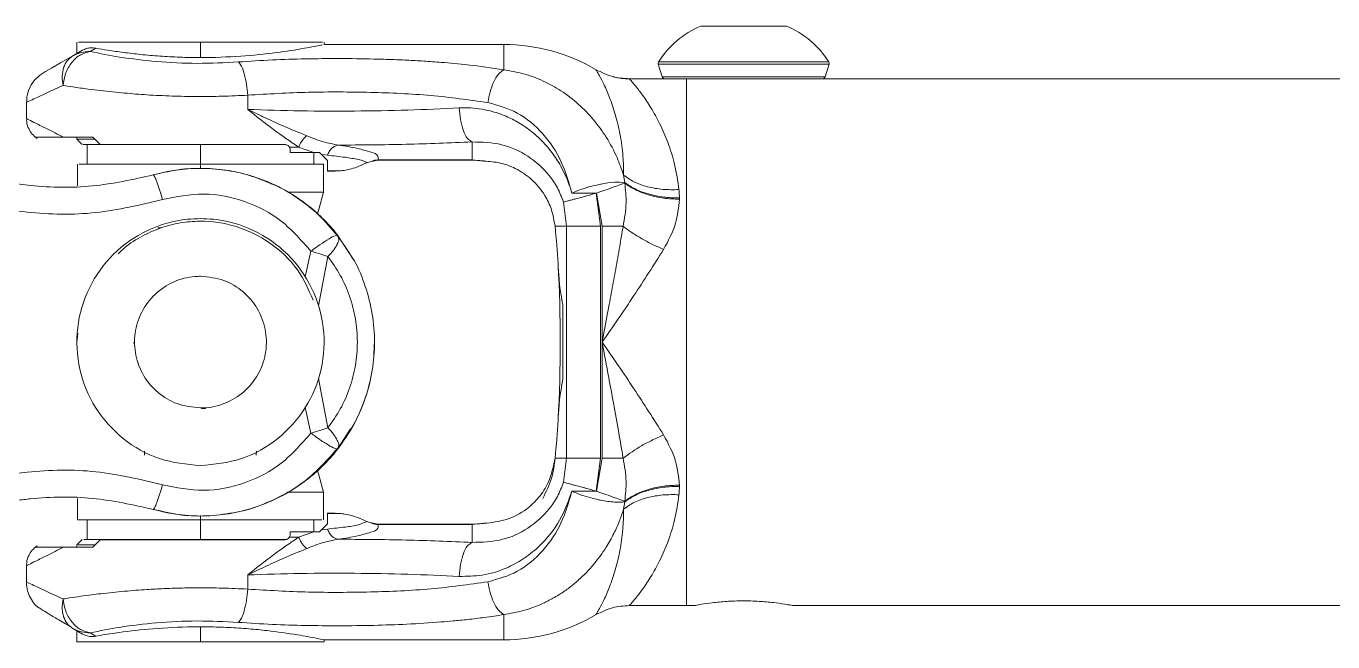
# Model space of a CAD drawing. Header units: feet. Extents: x -21 to 5170, y -254 to 1413.
# Drawn here: x 2094.318 to 2099.1, y 48.841 to 51.097 of the extents above; entities that cross this region are included whole.
import ezdxf

# ---------------------------------------------------------------- set-up
doc = ezdxf.new("R2010")
doc.units = ezdxf.units.FT
doc.header["$MEASUREMENT"] = 0
doc.layers.add('ATI CENTER SUPPORT', color=7, linetype='Continuous')

msp = doc.modelspace()

# ---------------------------------------------------------------- linework, layer by layer
at = {"layer": 'ATI CENTER SUPPORT', "color": 8, "linetype": 'Continuous', "lineweight": 15}
for p, q in [((2096.7862, 51.09696), (2097.10074, 51.09696)), ((2094.50315, 51.0376), (2094.50315, 50.99729)), ((2094.9556, 50.98175), (2094.9556, 51.0376)), ((2095.40804, 51.02925), (2095.40804, 51.0376)), ((2096.06518, 51.02942), (2095.40804, 51.02942)), ((2096.06518, 50.93717), (2096.06518, 51.02942)), ((2094.489, 50.98842), (2094.52342, 51.0083)), ((2094.55172, 51.00374), (2094.57202, 51.01618)), ((2096.63111, 50.95777), (2096.64496, 50.9109)), ((2097.25583, 50.95777), (2096.63111, 50.95777)), ((2096.63215, 50.96559), (2097.25478, 50.96559)), ((2097.24198, 50.9109), (2097.25583, 50.95777)), ((2096.52538, 50.90399), (2096.65421, 50.90399)), ((2096.64496, 50.9109), (2097.24198, 50.9109)), ((2099.29771, 50.90399), (2096.65421, 50.90399)), ((2096.73455, 48.97429), (2096.73455, 50.90399)), ((2095.1284, 50.79169), (2095.1284, 50.84389)), ((2094.3188, 50.81774), (2094.3188, 50.758)), ((2094.56136, 50.69051), (2094.45414, 50.69051)), ((2094.50315, 50.69051), (2094.50315, 50.68234)), ((2094.54071, 50.66304), (2094.54071, 50.59087)), ((2094.56136, 50.69051), (2094.58886, 50.66302)), ((2095.26435, 50.66302), (2094.58886, 50.66302)), ((2094.9556, 50.5755), (2094.9556, 50.66305)), ((2095.31485, 50.65352), (2095.28097, 50.65352)), ((2095.28365, 50.64372), (2095.28365, 50.63383)), ((2095.37016, 50.63383), (2095.31485, 50.65352)), ((2095.94939, 50.60676), (2095.94939, 50.67271)), ((2095.28365, 50.63383), (2095.39113, 50.63383)), ((2095.37049, 50.59087), (2095.37049, 50.63383)), ((2095.39822, 50.62674), (2095.39113, 50.63383)), ((2095.42012, 50.62357), (2095.39821, 50.62675)), ((2095.39821, 50.62675), (2095.42008, 50.60488)), ((2095.42008, 50.60488), (2095.42008, 50.5668)), ((2095.56425, 50.59658), (2095.58376, 50.60272)), ((2095.58249, 50.60146), (2095.60468, 50.60583)), ((2095.6025, 50.60583), (2095.94939, 50.60583)), ((2095.94939, 50.60676), (2095.6056, 50.60676)), ((2095.99317, 50.60279), (2095.94939, 50.60676)), ((2094.50549, 50.59087), (2094.50549, 50.51174)), ((2095.4057, 50.4892), (2095.4057, 50.59087)), ((2095.42008, 50.5668), (2095.46627, 50.5668)), ((2096.50404, 50.55113), (2096.50835, 50.52402)), ((2096.50835, 50.52197), (2096.50835, 50.52402)), ((2096.284, 50.45237), (2096.29555, 50.36367)), ((2096.42005, 50.36367), (2096.40411, 50.48509)), ((2096.40433, 50.48482), (2096.42532, 50.36367)), ((2096.70838, 50.46736), (2096.70838, 50.46257)), ((2094.81161, 50.35776), (2094.79929, 50.35776)), ((2096.25327, 50.36367), (2096.42005, 50.36367)), ((2096.29555, 50.36367), (2096.29555, 49.5146)), ((2096.42005, 49.5146), (2096.42005, 50.36367)), ((2096.42532, 49.5146), (2096.42532, 50.36367)), ((2096.42532, 50.36367), (2096.50231, 50.36367)), ((2095.51686, 50.23996), (2095.45705, 50.33164)), ((2095.45705, 50.33164), (2095.46166, 50.32313)), ((2095.50069, 50.26527), (2095.4582, 50.32826)), ((2095.46006, 50.3237), (2095.45854, 50.32973)), ((2095.35948, 50.27203), (2095.33918, 50.17848)), ((2095.42219, 50.25279), (2095.38777, 50.07198)), ((2096.28135, 49.80313), (2096.28135, 50.07515)), ((2094.50725, 49.97174), (2094.50347, 49.93914)), ((2094.71324, 49.93267), (2094.7119, 49.93938)), ((2094.7119, 49.93938), (2094.71324, 49.93267)), ((2094.72796, 49.85866), (2094.72626, 49.8672)), ((2095.38777, 49.8063), (2095.42219, 49.62548)), ((2094.975, 49.696), (2094.95923, 49.6964)), ((2095.33918, 49.69979), (2095.35948, 49.60625)), ((2095.4582, 49.55001), (2095.50457, 49.62145)), ((2095.46344, 49.55809), (2095.45705, 49.54663)), ((2095.45854, 49.54855), (2095.46011, 49.55456)), ((2094.7513, 49.52483), (2094.75047, 49.53947)), ((2095.16073, 49.53953), (2095.1599, 49.52483)), ((2096.42005, 49.5146), (2096.25327, 49.5146)), ((2096.29555, 49.5146), (2096.284, 49.4259)), ((2096.40411, 49.39318), (2096.42005, 49.5146)), ((2096.42532, 49.5146), (2096.40433, 49.39345)), ((2096.50231, 49.5146), (2096.42532, 49.5146)), ((2095.35167, 49.4405), (2095.37917, 49.46363)), ((2096.70838, 49.4157), (2096.70838, 49.41091)), ((2094.50549, 49.3665), (2094.50549, 49.28789)), ((2095.4057, 49.28789), (2095.4057, 49.38957)), ((2096.50835, 49.35425), (2096.50404, 49.32714)), ((2096.50835, 49.35425), (2096.50835, 49.3563)), ((2094.7828, 49.32623), (2094.7828, 49.32623)), ((2095.42008, 49.31147), (2095.42008, 49.27339)), ((2095.46627, 49.31147), (2095.42008, 49.31147)), ((2094.54071, 49.28789), (2094.54071, 49.21572)), ((2094.9556, 49.30311), (2094.9556, 49.30445)), ((2094.9556, 49.21572), (2094.9556, 49.30252)), ((2095.37049, 49.24444), (2095.37049, 49.28789)), ((2095.42008, 49.27339), (2095.39821, 49.25152)), ((2095.58376, 49.27555), (2095.56425, 49.28169)), ((2095.60455, 49.27245), (2095.58249, 49.27682)), ((2095.94939, 49.27244), (2095.6025, 49.27244)), ((2095.6056, 49.27151), (2095.94939, 49.27151)), ((2095.94939, 49.27151), (2095.99318, 49.27549)), ((2095.94939, 49.20556), (2095.94939, 49.27151)), ((2095.99173, 49.27545), (2095.9895, 49.27539)), ((2094.56136, 49.18776), (2094.58886, 49.21526)), ((2094.58886, 49.21526), (2095.26435, 49.21526)), ((2095.28097, 49.22475), (2095.31485, 49.22475)), ((2095.39113, 49.24444), (2095.28365, 49.24444)), ((2095.28365, 49.24444), (2095.28365, 49.23455)), ((2095.31485, 49.22475), (2095.37016, 49.24444)), ((2095.39822, 49.25153), (2095.39113, 49.24444)), ((2095.39821, 49.25152), (2095.42012, 49.2547)), ((2094.56136, 49.18776), (2094.35151, 49.18776)), ((2094.50315, 49.19642), (2094.50315, 49.18776)), ((2094.3188, 49.12027), (2094.3188, 49.06053)), ((2095.1284, 49.08658), (2095.1284, 49.03438)), ((2096.7649, 48.97429), (2096.52538, 48.97429)), ((2097.12438, 48.97429), (2099.29771, 48.97429)), ((2096.06518, 48.84885), (2096.06518, 48.9411)), ((2094.52342, 48.86998), (2094.489, 48.88985)), ((2094.50315, 48.88098), (2094.50315, 48.84116)), ((2094.57202, 48.86209), (2094.55172, 48.87453)), ((2094.9556, 48.84116), (2094.9556, 48.89653)), ((2095.40804, 48.84885), (2096.06518, 48.84885)), ((2095.40804, 48.84116), (2095.40804, 48.84885))]:
    msp.add_line(p, q, dxfattribs=at)
at = {"layer": 'ATI CENTER SUPPORT', "color": 8, "linetype": 'Continuous', "lineweight": 15, "flags": 128}
for points in [[(2094.9556, 51.0376), (2094.80584, 51.0376), (2094.67297, 51.0376), (2094.57196, 51.0376), (2094.5142, 51.0376), (2094.50894, 51.0376)], [(2094.9556, 51.0376), (2095.10535, 51.0376), (2095.23823, 51.0376), (2095.33924, 51.0376), (2095.397, 51.0376), (2095.40226, 51.0376)], [(2094.489, 50.98842), (2094.44384, 50.96235), (2094.40986, 50.94273), (2094.38871, 50.93051), (2094.38151, 50.92636)], [(2094.50315, 50.68234), (2094.5128, 50.67269), (2094.52245, 50.66304)], [(2094.56953, 50.68234), (2094.54284, 50.68234), (2094.50477, 50.68234), (2094.50798, 50.68234)], [(2094.58883, 50.66304), (2094.56836, 50.66304), (2094.52595, 50.66304), (2094.53198, 50.66304), (2094.54071, 50.66304)], [(2094.58883, 50.66304), (2094.55083, 50.66304), (2094.54602, 50.66304)], [(2095.26858, 50.66305), (2095.22993, 50.66305), (2095.10352, 50.66305), (2095.03183, 50.66305), (2094.9556, 50.66305)], [(2095.26858, 50.66304), (2095.24736, 50.66305), (2095.13328, 50.66305), (2094.99915, 50.66305), (2094.9556, 50.66305)], [(2094.9556, 50.59087), (2094.80661, 50.59087), (2094.67441, 50.59087), (2094.57393, 50.59087), (2094.51648, 50.59087), (2094.51125, 50.59087)], [(2096.50835, 50.52197), (2096.49989, 50.51895), (2096.48971, 50.51532), (2096.47798, 50.51113), (2096.46492, 50.50646), (2096.45076, 50.5014), (2096.43575, 50.49604), (2096.42019, 50.49048), (2096.40433, 50.48482)], [(2096.50835, 50.52402), (2096.48851, 50.52548), (2096.47076, 50.52486), (2096.44616, 50.52227), (2096.43319, 50.52028), (2096.42664, 50.51913), (2096.42336, 50.51853), (2096.42173, 50.51822), (2096.42091, 50.51806), (2096.42032, 50.51792), (2096.42016, 50.5179), (2096.42013, 50.5179), (2096.42011, 50.51791)], [(2095.4057, 50.4892), (2095.38912, 50.4892), (2095.3406, 50.4892), (2095.27522, 50.4892)], [(2095.38438, 50.40962), (2095.39001, 50.43063), (2095.4057, 50.4892)], [(2095.4057, 49.38957), (2095.39001, 49.44813), (2095.38443, 49.46894)], [(2095.27337, 49.38957), (2095.3406, 49.38957), (2095.38912, 49.38957), (2095.4057, 49.38957)], [(2096.40433, 49.39345), (2096.42019, 49.38779), (2096.43575, 49.38223), (2096.45076, 49.37687), (2096.46492, 49.37181), (2096.47798, 49.36715), (2096.48971, 49.36296), (2096.49989, 49.35932), (2096.50835, 49.3563)], [(2094.9556, 49.28789), (2095.10459, 49.28789), (2095.23679, 49.28789), (2095.33727, 49.28789), (2095.39472, 49.28789), (2095.39994, 49.28789)], [(2094.9556, 49.28789), (2095.09295, 49.28789), (2095.21481, 49.28789), (2095.30742, 49.28789), (2095.36037, 49.28789), (2095.36517, 49.28789)], [(2094.52245, 49.21572), (2094.5128, 49.20607), (2094.50315, 49.19642)], [(2094.52822, 49.21572), (2094.53198, 49.21572), (2094.58577, 49.21572), (2094.68126, 49.21572), (2094.80767, 49.21572), (2094.87936, 49.21572), (2095.01724, 49.21572)], [(2095.01724, 49.21572), (2095.13674, 49.21572), (2095.25676, 49.21572), (2095.26685, 49.21572)], [(2094.50798, 49.19642), (2094.51753, 49.19642), (2094.57002, 49.19642)], [(2094.9556, 48.84116), (2094.97606, 48.84116), (2095.05446, 48.84116), (2095.12172, 48.84116), (2095.17024, 48.84116), (2095.1855, 48.84116)]]:
    msp.add_lwpolyline(points, dxfattribs=at)
at = {"layer": 'ATI CENTER SUPPORT', "color": 8, "linetype": 'Continuous', "lineweight": 15}
for centre, radius, start, end in [((2096.91396, 50.79114), 0.33143, 112.67391, 148.2419), ((2096.97302, 50.79119), 0.33137, 31.75485, 67.32933), ((2096.06517, 50.36366), 0.66575, 59.49746, 89.99959), ((2096.64034, 50.96051), 0.00964, 148.23064, 196.51823), ((2097.24657, 50.9605), 0.00966, 343.57857, 31.7378), ((2096.65422, 50.91363), 0.00965, 196.46921, 269.99037), ((2097.23272, 50.91363), 0.00965, 270.00963, 343.53079), ((2095.94939, 50.3636), 0.24223, 81.1378, 89.99915), ((2093.02986, 50.04045), 3.23957, 3.28252, 5.72613), ((2097.34271, 50.27283), 1.07961, 182.48922, 190.55094), ((2091.20107, 49.93914), 5.07117, 356.78493, 3.21507), ((2097.3427, 49.60544), 1.0796, 169.44903, 177.51078), ((2093.02984, 49.83783), 3.23959, 354.27389, 356.7175), ((2095.9494, 49.5146), 0.24216, 269.94174, 278.89053), ((2096.06518, 49.51461), 0.66575, 270.00021, 300.50065)]:
    msp.add_arc(centre, radius, start, end, dxfattribs=at)
for points, knots in [([(2094.57202, 51.01618), (2094.58704, 51.0136), (2094.62072, 51.00781), (2094.67536, 50.99997), (2094.73861, 50.99252), (2094.80741, 50.98658), (2094.88107, 50.98268), (2094.98011, 50.98093), (2095.0986, 50.98512), (2095.22508, 50.99782), (2095.31408, 51.01148), (2095.36774, 51.02139), (2095.38925, 51.02562), (2095.39898, 51.02762), (2095.40061, 51.02795)], [0, 0, 0, 0, 0.0548526, 0.1229589, 0.1985978, 0.2840214, 0.3713732, 0.4639678, 0.640411, 0.7976458, 0.9211179, 0.9642748, 0.994017, 1, 1, 1, 1]), ([(2094.45265, 50.8798), (2094.45497, 50.89454), (2094.45969, 50.92464), (2094.48223, 50.96393), (2094.51366, 50.99397), (2094.53971, 51.00066), (2094.55172, 51.00374)], [0, 0, 0, 0, 0.2608888, 0.5326728, 0.7847192, 1, 1, 1, 1]), ([(2094.489, 50.98842), (2094.48173, 50.98309), (2094.47053, 50.97486), (2094.46178, 50.96094), (2094.45804, 50.95319), (2094.45638, 50.94908), (2094.4556, 50.94697), (2094.45522, 50.94591), (2094.45504, 50.94537), (2094.45495, 50.9451), (2094.4549, 50.94496), (2094.45487, 50.94489), (2094.45487, 50.94485), (2094.45486, 50.94484), (2094.45486, 50.94483)], [0, 0, 0, 0, 0.473633, 0.7299921, 0.8633344, 0.9312727, 0.965544, 0.9827479, 0.9913728, 0.9956813, 0.9978509, 0.9993163, 0.9997451, 1, 1, 1, 1]), ([(2094.55172, 51.00374), (2094.54069, 51.00342), (2094.51869, 51.00276), (2094.49888, 50.99319), (2094.489, 50.98842)], [0, 0, 0, 0, 0.5016564, 1, 1, 1, 1]), ([(2094.52342, 51.0083), (2094.52817, 51.01061), (2094.53765, 51.01524), (2094.55441, 51.01813), (2094.56583, 51.01687), (2094.57202, 51.01618)], [0, 0, 0, 0, 0.3148621, 0.6291657, 1, 1, 1, 1]), ([(2095.09436, 50.96564), (2095.04417, 50.96306), (2094.94413, 50.95794), (2094.79886, 50.96549), (2094.66797, 50.98091), (2094.58769, 50.99668), (2094.55172, 51.00374)], [0, 0, 0, 0, 0.2761354, 0.550339, 0.7985225, 1, 1, 1, 1]), ([(2094.45486, 50.94483), (2094.45238, 50.93449), (2094.44724, 50.91299), (2094.4508, 50.89114), (2094.45265, 50.8798)], [0, 0, 0, 0, 0.4806405, 1, 1, 1, 1]), ([(2096.06518, 50.93717), (2096.02131, 50.9436), (2095.94518, 50.95474), (2095.84749, 50.96351), (2095.77318, 50.9688), (2095.71103, 50.97223), (2095.65015, 50.97478), (2095.56787, 50.97724), (2095.46432, 50.97854), (2095.34044, 50.97731), (2095.21726, 50.97359), (2095.13577, 50.96831), (2095.09436, 50.96564)], [0, 0, 0, 0, 0.1366654, 0.2371398, 0.3023047, 0.3663392, 0.4290226, 0.4901704, 0.6201185, 0.7482612, 0.8720844, 1, 1, 1, 1]), ([(2095.09436, 50.96564), (2095.09837, 50.96057), (2095.10872, 50.94749), (2095.11717, 50.91875), (2095.12496, 50.88336), (2095.12724, 50.85723), (2095.1284, 50.84389)], [0, 0, 0, 0, 0.14995061, 0.38765995, 0.68758676, 1, 1, 1, 1]), ([(2096.00776, 50.81707), (2096.00988, 50.8301), (2096.0141, 50.85606), (2096.02721, 50.89108), (2096.04303, 50.92024), (2096.05857, 50.93212), (2096.06518, 50.93717)], [0, 0, 0, 0, 0.288569, 0.5749032, 0.8192573, 1, 1, 1, 1]), ([(2096.50404, 50.55113), (2096.49651, 50.57266), (2096.47966, 50.62088), (2096.443, 50.68921), (2096.39568, 50.75486), (2096.34006, 50.81249), (2096.27765, 50.86037), (2096.20938, 50.8977), (2096.13898, 50.92435), (2096.08944, 50.93296), (2096.06518, 50.93717)], [0, 0, 0, 0, 0.11077333, 0.24811088, 0.3752172, 0.50318201, 0.63615884, 0.75597721, 0.88046911, 1, 1, 1, 1]), ([(2096.50404, 50.55113), (2096.50402, 50.56089), (2096.50399, 50.58034), (2096.50236, 50.61326), (2096.49903, 50.64951), (2096.49454, 50.68041), (2096.48713, 50.72193), (2096.47525, 50.77141), (2096.45488, 50.83189), (2096.43464, 50.87859), (2096.41848, 50.91035), (2096.40849, 50.92801), (2096.40407, 50.93552), (2096.40299, 50.93735)], [0, 0, 0, 0, 0.0724689, 0.1443743, 0.2446658, 0.3426391, 0.3761157, 0.5577768, 0.7198114, 0.8493606, 0.9353, 0.9842305, 1, 1, 1, 1]), ([(2096.40299, 50.93735), (2096.42259, 50.92756), (2096.46118, 50.90829), (2096.50421, 50.9054), (2096.52538, 50.90399)], [0, 0, 0, 0, 0.50786415, 1, 1, 1, 1]), ([(2094.38151, 50.92636), (2094.37161, 50.9195), (2094.35137, 50.90548), (2094.3306, 50.87428), (2094.3194, 50.84381), (2094.31988, 50.8245), (2094.32006, 50.81772)], [0, 0, 0, 0, 0.2737733, 0.5595905, 0.8452585, 1, 1, 1, 1]), ([(2096.52538, 50.90399), (2096.50619, 50.90414), (2096.4858, 50.9043), (2096.46708, 50.91141), (2096.46598, 50.91183)], [0, 0, 0, 0, 0.9409931, 1, 1, 1, 1]), ([(2096.7066, 50.49795), (2096.70216, 50.52892), (2096.69369, 50.58789), (2096.66803, 50.66891), (2096.63813, 50.73817), (2096.60647, 50.79541), (2096.57659, 50.84048), (2096.55177, 50.87306), (2096.53524, 50.89283), (2096.52739, 50.90171), (2096.52538, 50.90399)], [0, 0, 0, 0, 0.2074684, 0.3950883, 0.5623922, 0.707923, 0.8289197, 0.9212576, 0.9798376, 1, 1, 1, 1]), ([(2094.3188, 50.81774), (2094.32157, 50.81902), (2094.33277, 50.8242), (2094.35772, 50.83579), (2094.39957, 50.85518), (2094.43299, 50.87068), (2094.45265, 50.8798)], [0, 0, 0, 0, 0.06212747, 0.25101486, 0.55919408, 1, 1, 1, 1]), ([(2095.1284, 50.84389), (2095.09742, 50.84243), (2095.03577, 50.83951), (2094.94351, 50.83862), (2094.85138, 50.84036), (2094.76274, 50.84465), (2094.67558, 50.85143), (2094.60404, 50.8588), (2094.54086, 50.86673), (2094.49497, 50.87313), (2094.46439, 50.87795), (2094.45266, 50.8798)], [0, 0, 0, 0, 0.13719478, 0.27307423, 0.40816155, 0.54487534, 0.66570313, 0.79497472, 0.86301793, 0.94745479, 1, 1, 1, 1]), ([(2096.00776, 50.81707), (2095.9384, 50.82666), (2095.79565, 50.84641), (2095.57604, 50.85539), (2095.35213, 50.85698), (2095.20255, 50.84823), (2095.1284, 50.84389)], [0, 0, 0, 0, 0.2381697, 0.490197, 0.7472647, 1, 1, 1, 1]), ([(2095.90288, 50.79721), (2095.84009, 50.79428), (2095.71222, 50.78832), (2095.5185, 50.78518), (2095.32308, 50.78559), (2095.1929, 50.78967), (2095.1284, 50.79169)], [0, 0, 0, 0, 0.2433918, 0.4956748, 0.7501325, 1, 1, 1, 1]), ([(2095.34443, 50.69542), (2095.31559, 50.70712), (2095.26162, 50.72901), (2095.19015, 50.76237), (2095.14703, 50.78284), (2095.1284, 50.79169)], [0, 0, 0, 0, 0.3946709, 0.7383919, 1, 1, 1, 1]), ([(2095.1284, 50.79169), (2095.15949, 50.76691), (2095.22002, 50.71866), (2095.28382, 50.67484), (2095.31485, 50.65352)], [0, 0, 0, 0, 0.5135961, 1, 1, 1, 1]), ([(2096.31508, 50.48451), (2096.31201, 50.49461), (2096.30587, 50.51478), (2096.29339, 50.54611), (2096.27485, 50.58451), (2096.24629, 50.62998), (2096.2092, 50.67396), (2096.16666, 50.71262), (2096.12286, 50.74297), (2096.08066, 50.76449), (2096.04543, 50.77795), (2096.01606, 50.78658), (2095.98268, 50.79355), (2095.94479, 50.79817), (2095.9168, 50.79753), (2095.90288, 50.79721)], [0, 0, 0, 0, 0.0566662, 0.1131825, 0.1808773, 0.285419, 0.4006003, 0.4886264, 0.5934316, 0.6856897, 0.7422921, 0.7957348, 0.849838, 0.9253121, 1, 1, 1, 1]), ([(2095.94939, 50.67271), (2095.94362, 50.67652), (2095.9287, 50.68636), (2095.91639, 50.71687), (2095.90614, 50.75429), (2095.90398, 50.7827), (2095.90288, 50.79721)], [0, 0, 0, 0, 0.1481931, 0.3824167, 0.6847078, 1, 1, 1, 1]), ([(2096.31508, 50.48451), (2096.30401, 50.52346), (2096.28162, 50.60222), (2096.21326, 50.70474), (2096.12079, 50.78521), (2096.04472, 50.80665), (2096.00776, 50.81707)], [0, 0, 0, 0, 0.25232951, 0.51018012, 0.76194868, 1, 1, 1, 1]), ([(2094.45414, 50.69051), (2094.43421, 50.70046), (2094.40038, 50.71733), (2094.35805, 50.73842), (2094.33287, 50.75098), (2094.32159, 50.75661), (2094.3188, 50.758)], [0, 0, 0, 0, 0.4419105, 0.7499038, 0.9380745, 1, 1, 1, 1]), ([(2094.31961, 50.75801), (2094.31948, 50.75367), (2094.31911, 50.7411), (2094.32601, 50.72113), (2094.33884, 50.70029), (2094.3515, 50.69043), (2094.35768, 50.6856)], [0, 0, 0, 0, 0.1518164, 0.4400387, 0.7263626, 1, 1, 1, 1]), ([(2095.34443, 50.69542), (2095.34152, 50.69282), (2095.33535, 50.68731), (2095.32741, 50.67719), (2095.32023, 50.66588), (2095.31663, 50.65761), (2095.31485, 50.65352)], [0, 0, 0, 0, 0.22578273, 0.47813732, 0.74214957, 1, 1, 1, 1]), ([(2095.46009, 50.66106), (2095.44151, 50.66456), (2095.40179, 50.67203), (2095.36436, 50.6873), (2095.34443, 50.69542)], [0, 0, 0, 0, 0.467743, 1, 1, 1, 1]), ([(2094.35151, 50.69051), (2094.35131, 50.69051), (2094.34783, 50.69051), (2094.37625, 50.69051), (2094.39434, 50.69051), (2094.42997, 50.69051), (2094.45414, 50.69051)], [0, 0, 0, 0, 0.0053254, 0.0951155, 0.3859618, 1, 1, 1, 1]), ([(2095.26435, 50.66302), (2095.26718, 50.66265), (2095.27256, 50.66195), (2095.27811, 50.65774), (2095.28026, 50.65458), (2095.28097, 50.65352)], [0, 0, 0, 0, 0.42434759, 0.80696813, 1, 1, 1, 1]), ([(2095.28097, 50.65352), (2095.2819, 50.6516), (2095.2834, 50.64848), (2095.28358, 50.64504), (2095.28365, 50.64372)], [0, 0, 0, 0, 0.6147224, 1, 1, 1, 1]), ([(2095.42012, 50.62357), (2095.4221, 50.62839), (2095.42603, 50.63796), (2095.43564, 50.64969), (2095.44715, 50.65827), (2095.45594, 50.66017), (2095.46009, 50.66106)], [0, 0, 0, 0, 0.2704629, 0.5360301, 0.7812601, 1, 1, 1, 1]), ([(2095.46009, 50.66106), (2095.54267, 50.66154), (2095.70584, 50.6625), (2095.86887, 50.66934), (2095.94939, 50.67271)], [0, 0, 0, 0, 0.5060796, 1, 1, 1, 1]), ([(2095.6056, 50.60676), (2095.6059, 50.6118), (2095.60679, 50.62723), (2095.56962, 50.6378), (2095.52526, 50.65152), (2095.48406, 50.65755), (2095.46009, 50.66106)], [0, 0, 0, 0, 0.0848811, 0.2597829, 0.5692969, 1, 1, 1, 1]), ([(2095.94939, 50.67271), (2095.98619, 50.67173), (2096.05821, 50.6698), (2096.15721, 50.62435), (2096.22341, 50.56482), (2096.264, 50.50484), (2096.27723, 50.47012), (2096.28399, 50.45238)], [0, 0, 0, 0, 0.254677, 0.4984567, 0.7414499, 0.8678516, 1, 1, 1, 1]), ([(2095.56425, 50.59659), (2095.56081, 50.59864), (2095.55139, 50.60424), (2095.52454, 50.61007), (2095.48021, 50.61775), (2095.44207, 50.62144), (2095.42012, 50.62357)], [0, 0, 0, 0, 0.0811968, 0.2218335, 0.5520513, 1, 1, 1, 1]), ([(2095.56425, 50.59659), (2095.562, 50.59546), (2095.55008, 50.58947), (2095.52944, 50.5807), (2095.50404, 50.57274), (2095.48346, 50.56823), (2095.4715, 50.56724), (2095.46627, 50.5668)], [0, 0, 0, 0, 0.0732002, 0.3883605, 0.6511741, 0.8472414, 1, 1, 1, 1]), ([(2095.6056, 50.60676), (2095.60194, 50.6066), (2095.59455, 50.60627), (2095.58733, 50.60416), (2095.58382, 50.60275), (2095.58376, 50.60272)], [0, 0, 0, 0, 0.49176098, 0.9914726, 1, 1, 1, 1]), ([(2095.58376, 50.60272), (2095.58534, 50.60286), (2095.58713, 50.60301), (2095.58607, 50.60292), (2095.58595, 50.60291)], [0, 0, 0, 0, 0.883823, 1, 1, 1, 1]), ([(2095.99317, 50.60279), (2095.99216, 50.60282), (2095.99076, 50.60286), (2095.98603, 50.60297), (2095.98674, 50.60296), (2095.98679, 50.60296)], [0, 0, 0, 0, 0.7046958, 0.9782773, 1, 1, 1, 1]), ([(2095.99317, 50.60279), (2096.01317, 50.6012), (2096.05274, 50.59806), (2096.11244, 50.57595), (2096.17028, 50.53713), (2096.21411, 50.48382), (2096.24302, 50.42398), (2096.24972, 50.38455), (2096.25327, 50.36367)], [0, 0, 0, 0, 0.1552996, 0.3072913, 0.4889365, 0.6906041, 0.8362047, 1, 1, 1, 1]), ([(2094.7828, 50.55205), (2094.70898, 50.53547), (2094.56122, 50.50229), (2094.3561, 50.50635), (2094.22875, 50.52665), (2094.1775, 50.53883)], [0, 0, 0, 0, 0.2503621, 0.50115165, 0.67599289, 0.67599289, 0.67599289, 0.67599289]), ([(2095.45854, 50.32974), (2095.45169, 50.33828), (2095.43179, 50.3631), (2095.40128, 50.39487), (2095.36886, 50.42403), (2095.34411, 50.44398), (2095.30986, 50.46907), (2095.26487, 50.4971), (2095.20807, 50.5248), (2095.14055, 50.55012), (2095.06088, 50.56955), (2094.96782, 50.5779), (2094.87439, 50.57367), (2094.81359, 50.55932), (2094.7828, 50.55205)], [0, 0, 0, 0, 0.0435317, 0.1265007, 0.1747847, 0.2169077, 0.2528554, 0.3436113, 0.4272666, 0.5037638, 0.630066, 0.7519837, 0.8744176, 1, 1, 1, 1]), ([(2094.7828, 50.55205), (2094.78437, 50.55016), (2094.79042, 50.54284), (2094.79629, 50.52312), (2094.80674, 50.49528), (2094.81332, 50.47327), (2094.81683, 50.4615)], [0, 0, 0, 0, 0.0754775, 0.291784, 0.6214403, 1, 1, 1, 1]), ([(2095.21048, 50.52107), (2095.18563, 50.53136), (2095.13199, 50.55359), (2095.04508, 50.57139), (2094.95464, 50.57765), (2094.86686, 50.57184), (2094.81106, 50.55836), (2094.78369, 50.55174)], [0, 0, 0, 0, 0.1845698, 0.3984263, 0.6060072, 0.8066891, 1, 1, 1, 1]), ([(2095.39994, 50.59087), (2095.40091, 50.59087), (2095.41697, 50.59087), (2095.31905, 50.59087), (2095.27309, 50.59087), (2095.13633, 50.59087), (2095.03597, 50.59087), (2094.97143, 50.59087), (2094.9556, 50.59087)], [0, 0, 0, 0, 0.0060706, 0.1004711, 0.2962489, 0.5713869, 0.8948778, 1, 1, 1, 1]), ([(2095.46627, 50.5668), (2095.45454, 50.56627), (2095.43915, 50.56557), (2095.42375, 50.56488), (2095.42008, 50.56472)], [0, 0, 0, 0, 0.7616712, 1, 1, 1, 1]), ([(2096.7066, 50.49795), (2096.68701, 50.49765), (2096.64817, 50.49706), (2096.59256, 50.50702), (2096.54293, 50.52352), (2096.51631, 50.54242), (2096.50404, 50.55113)], [0, 0, 0, 0, 0.2743567, 0.5439125, 0.7898923, 1, 1, 1, 1]), ([(2095.45824, 50.32712), (2095.436, 50.35367), (2095.39212, 50.40607), (2095.31188, 50.46778), (2095.2508, 50.50617), (2095.21527, 50.5193), (2095.21048, 50.52107)], [0, 0, 0, 0, 0.3257361, 0.6427685, 0.951879, 1, 1, 1, 1]), ([(2096.42011, 50.51791), (2096.41043, 50.51586), (2096.39119, 50.51178), (2096.3635, 50.50382), (2096.33794, 50.49519), (2096.32229, 50.48812), (2096.31497, 50.48482)], [0, 0, 0, 0, 0.2685213, 0.5338889, 0.7820089, 1, 1, 1, 1]), ([(2096.50231, 50.36367), (2096.50733, 50.39203), (2096.51664, 50.44458), (2096.51096, 50.49758), (2096.50835, 50.52197)], [0, 0, 0, 0, 0.5398022, 1, 1, 1, 1]), ([(2096.70838, 50.46736), (2096.68915, 50.46791), (2096.65092, 50.46901), (2096.59635, 50.48036), (2096.54747, 50.49731), (2096.5207, 50.51559), (2096.50835, 50.52402)], [0, 0, 0, 0, 0.27253167, 0.54165932, 0.78856702, 1, 1, 1, 1]), ([(2096.50835, 50.52197), (2096.5207, 50.51342), (2096.54746, 50.49487), (2096.59631, 50.47728), (2096.65086, 50.46514), (2096.68914, 50.46343), (2096.70838, 50.46257)], [0, 0, 0, 0, 0.2117831, 0.4589788, 0.7280398, 1, 1, 1, 1]), ([(2094.81683, 50.4615), (2094.73572, 50.44215), (2094.57288, 50.40328), (2094.36319, 50.40754), (2094.23908, 50.42633), (2094.19871, 50.4346)], [0, 0, 0, 0, 0.24906846, 0.5000012, 0.62323574, 0.62323574, 0.62323574, 0.62323574]), ([(2094.81683, 50.4615), (2094.86693, 50.47167), (2094.96714, 50.492), (2095.11956, 50.46078), (2095.25801, 50.38906), (2095.32555, 50.31116), (2095.35948, 50.27203)], [0, 0, 0, 0, 0.24880877, 0.49767902, 0.7476196, 1, 1, 1, 1]), ([(2096.40442, 50.48475), (2096.39116, 50.48098), (2096.37745, 50.47708), (2096.36011, 50.47255), (2096.34717, 50.46912), (2096.3322, 50.46516), (2096.31679, 50.46107), (2096.30591, 50.45819), (2096.29448, 50.45516), (2096.28704, 50.45319), (2096.28399, 50.45238)], [0, 0, 0, 0, 0.3315718, 0.3430207, 0.4312031, 0.6534231, 0.7156293, 0.8146898, 0.9242315, 1, 1, 1, 1]), ([(2096.31508, 50.48451), (2096.32868, 50.48465), (2096.35846, 50.48495), (2096.38824, 50.48482), (2096.40442, 50.48475)], [0, 0, 0, 0, 0.4564928, 1, 1, 1, 1]), ([(2096.65036, 50.27876), (2096.66725, 50.30996), (2096.69847, 50.36761), (2096.70526, 50.43269), (2096.70838, 50.46257)], [0, 0, 0, 0, 0.5409691, 1, 1, 1, 1]), ([(2096.7066, 50.49795), (2096.70706, 50.49288), (2096.70799, 50.4827), (2096.70825, 50.47249), (2096.70838, 50.46736)], [0, 0, 0, 0, 0.4985896, 1, 1, 1, 1]), ([(2094.9556, 49.48694), (2094.90472, 49.49194), (2094.80297, 49.50195), (2094.66755, 49.57993), (2094.56461, 49.69478), (2094.50574, 49.83818), (2094.49759, 49.99275), (2094.54107, 50.14133), (2094.63131, 50.26725), (2094.758, 50.35574), (2094.87321, 50.38915), (2094.93972, 50.39131), (2094.9556, 50.39183)], [0, 0, 0, 0, 0.1073688, 0.2147385, 0.3221057, 0.4294667, 0.5368483, 0.6442289, 0.7515891, 0.8589578, 0.9663413, 1, 1, 1, 1]), ([(2095.36783, 50.0931), (2095.35104, 50.13148), (2095.31514, 50.21357), (2095.21379, 50.30737), (2095.08897, 50.36906), (2094.9738, 50.38592), (2094.87987, 50.37764), (2094.80617, 50.35873), (2094.7348, 50.3252), (2094.68322, 50.29203), (2094.65965, 50.26748), (2094.65478, 50.2624)], [0, 0, 0, 0, 0.1438634, 0.3076427, 0.4649418, 0.6205834, 0.7031695, 0.7904066, 0.8822979, 0.9756615, 1, 1, 1, 1]), ([(2094.9556, 49.48694), (2095.00647, 49.49194), (2095.10822, 49.50195), (2095.24364, 49.57994), (2095.34658, 49.69478), (2095.40545, 49.83818), (2095.41361, 49.99275), (2095.37012, 50.14133), (2095.27988, 50.26725), (2095.1532, 50.35574), (2095.03798, 50.38915), (2094.97147, 50.39131), (2094.9556, 50.39183)], [0, 0, 0, 0, 0.1073684, 0.2147376, 0.3221066, 0.4294672, 0.5368484, 0.6442295, 0.7515874, 0.8589584, 0.9663414, 1, 1, 1, 1]), ([(2096.42532, 49.93914), (2096.43201, 49.97455), (2096.44394, 50.03776), (2096.46056, 50.12699), (2096.47543, 50.20842), (2096.48936, 50.28668), (2096.49816, 50.33901), (2096.50231, 50.36367)], [0, 0, 0, 0, 0.2505758, 0.4473057, 0.6310284, 0.8261528, 1, 1, 1, 1]), ([(2096.65036, 50.27876), (2096.63693, 50.28473), (2096.60991, 50.29672), (2096.57125, 50.31755), (2096.535, 50.33953), (2096.51289, 50.35586), (2096.50231, 50.36367)], [0, 0, 0, 0, 0.25752022, 0.51818985, 0.76949198, 1, 1, 1, 1]), ([(2095.45854, 50.32973), (2095.45534, 50.32969), (2095.44361, 50.32955), (2095.42267, 50.31485), (2095.39264, 50.29698), (2095.37093, 50.28065), (2095.35948, 50.27203)], [0, 0, 0, 0, 0.0819293, 0.2999731, 0.630612, 1, 1, 1, 1]), ([(2095.45634, 50.29886), (2095.45936, 50.30488), (2095.46349, 50.3131), (2095.46078, 50.32146), (2095.46006, 50.3237)], [0, 0, 0, 0, 0.7324886, 1, 1, 1, 1]), ([(2095.35948, 50.27203), (2095.37036, 50.26906), (2095.39147, 50.26332), (2095.41217, 50.25623), (2095.42219, 50.25279)], [0, 0, 0, 0, 0.5157768, 1, 1, 1, 1]), ([(2095.42219, 50.2528), (2095.42918, 50.26044), (2095.43934, 50.27154), (2095.44909, 50.28571), (2095.45308, 50.29249), (2095.4548, 50.29573), (2095.45559, 50.29731), (2095.45597, 50.29809), (2095.45616, 50.29847), (2095.45625, 50.29867), (2095.45629, 50.29877), (2095.45632, 50.29882), (2095.45633, 50.29885), (2095.45634, 50.29885), (2095.45634, 50.29886)], [0, 0, 0, 0, 0.5389955, 0.7830851, 0.8953075, 0.9486453, 0.9745811, 0.9873543, 0.9937005, 0.9968511, 0.9984084, 0.9994807, 0.9998141, 1, 1, 1, 1]), ([(2095.45854, 49.54854), (2095.47934, 49.57823), (2095.52008, 49.63638), (2095.56141, 49.73444), (2095.58684, 49.83551), (2095.59513, 49.93912), (2095.58696, 50.04285), (2095.56091, 50.14355), (2095.53102, 50.21986), (2095.50514, 50.25822), (2095.49866, 50.26783)], [0, 0, 0, 0, 0.1415901, 0.2772727, 0.4138187, 0.5481389, 0.6824616, 0.8190054, 0.9546888, 1, 1, 1, 1]), ([(2096.42532, 49.93914), (2096.46452, 49.99567), (2096.54193, 50.10729), (2096.61453, 50.2221), (2096.65036, 50.27876)], [0, 0, 0, 0, 0.5064535, 1, 1, 1, 1]), ([(2095.42219, 49.62548), (2095.43805, 49.648), (2095.47006, 49.69345), (2095.50354, 49.77094), (2095.52492, 49.85346), (2095.53207, 49.93914), (2095.52492, 50.02481), (2095.50354, 50.10734), (2095.47006, 50.18483), (2095.43805, 50.23028), (2095.42219, 50.2528)], [0, 0, 0, 0, 0.1222365, 0.2466797, 0.3728596, 0.4999998, 0.6271399, 0.7533199, 0.8777633, 1, 1, 1, 1]), ([(2094.9556, 50.1806), (2094.94877, 50.18042), (2094.91495, 50.17952), (2094.8548, 50.16348), (2094.7863, 50.11767), (2094.73684, 50.05152), (2094.71203, 49.97284), (2094.71431, 49.90411), (2094.73325, 49.83927), (2094.76828, 49.78004), (2094.82101, 49.73628), (2094.88377, 49.70546), (2094.92641, 49.70114), (2094.9556, 49.69817)], [0, 0, 0, 0, 0.0271458, 0.1344862, 0.2418348, 0.3491783, 0.4565215, 0.563864, 0.6169568, 0.7242968, 0.8316369, 0.8847284, 1, 1, 1, 1]), ([(2094.9556, 49.69817), (2094.96242, 49.69835), (2094.99624, 49.69925), (2095.0564, 49.7153), (2095.12488, 49.76107), (2095.16604, 49.8162), (2095.19177, 49.87866), (2095.20134, 49.94677), (2095.18502, 50.02762), (2095.14292, 50.09869), (2095.09018, 50.1425), (2095.02742, 50.17331), (2094.98479, 50.17763), (2094.9556, 50.1806)], [0, 0, 0, 0, 0.0271456, 0.1344911, 0.241834, 0.3491768, 0.402271, 0.5096112, 0.6169522, 0.7242928, 0.8316322, 0.8847232, 1, 1, 1, 1]), ([(2095.5924, 49.93914), (2095.59079, 49.90463), (2095.58755, 49.83509), (2095.56095, 49.73358), (2095.51944, 49.63497), (2095.47816, 49.57652), (2095.45705, 49.54663)], [0, 0, 0, 0, 0.2447303, 0.4931656, 0.7408915, 1, 1, 1, 1]), ([(2096.50231, 49.5146), (2096.49702, 49.5459), (2096.48565, 49.61322), (2096.46787, 49.7116), (2096.44748, 49.82181), (2096.43346, 49.89605), (2096.42532, 49.93914)], [0, 0, 0, 0, 0.22071323, 0.47466309, 0.69513953, 1, 1, 1, 1]), ([(2096.65036, 49.59951), (2096.61453, 49.65617), (2096.54193, 49.77098), (2096.46452, 49.8826), (2096.42532, 49.93914)], [0, 0, 0, 0, 0.4935462, 1, 1, 1, 1]), ([(2094.81683, 49.41677), (2094.86693, 49.40661), (2094.96714, 49.38628), (2095.11956, 49.4175), (2095.25801, 49.48922), (2095.32555, 49.56711), (2095.35948, 49.60625)], [0, 0, 0, 0, 0.24880887, 0.49767922, 0.74761977, 1, 1, 1, 1]), ([(2095.42219, 49.62548), (2095.41217, 49.62205), (2095.39147, 49.61496), (2095.37036, 49.60922), (2095.35948, 49.60625)], [0, 0, 0, 0, 0.48422307, 1, 1, 1, 1]), ([(2095.35948, 49.60625), (2095.37095, 49.59775), (2095.38786, 49.58521), (2095.408, 49.57182), (2095.41762, 49.56575), (2095.42216, 49.56301), (2095.42434, 49.56171), (2095.4254, 49.56108), (2095.42593, 49.56077), (2095.42619, 49.56062), (2095.42633, 49.56054), (2095.4264, 49.5605), (2095.42643, 49.56048), (2095.42645, 49.56047), (2095.42645, 49.56047)], [0, 0, 0, 0, 0.5276274, 0.7781231, 0.8934891, 0.9479657, 0.9742664, 0.9872099, 0.9936116, 0.9968312, 0.9983913, 0.9994908, 0.9998131, 1, 1, 1, 1]), ([(2095.46011, 49.55456), (2095.46081, 49.55668), (2095.46356, 49.56501), (2095.45535, 49.58204), (2095.44247, 49.60346), (2095.42937, 49.61769), (2095.42219, 49.62548)], [0, 0, 0, 0, 0.0791186, 0.3101422, 0.6221462, 1, 1, 1, 1]), ([(2096.65036, 49.59951), (2096.63672, 49.59342), (2096.60943, 49.58124), (2096.55898, 49.55449), (2096.52452, 49.53024), (2096.50231, 49.5146)], [0, 0, 0, 0, 0.2619917, 0.5240982, 1, 1, 1, 1]), ([(2096.70838, 49.4157), (2096.70527, 49.44557), (2096.69848, 49.51065), (2096.66725, 49.56831), (2096.65036, 49.59951)], [0, 0, 0, 0, 0.4588699, 1, 1, 1, 1]), ([(2094.7828, 49.32623), (2094.81359, 49.31896), (2094.8744, 49.3046), (2094.96782, 49.30038), (2095.06089, 49.30873), (2095.15058, 49.3306), (2095.23877, 49.36613), (2095.30562, 49.40547), (2095.35787, 49.44471), (2095.39748, 49.47945), (2095.43179, 49.51518), (2095.45169, 49.54), (2095.45854, 49.54854)], [0, 0, 0, 0, 0.1256128, 0.2480525, 0.3700062, 0.4963089, 0.6137158, 0.7471243, 0.8033646, 0.8734809, 0.9564796, 1, 1, 1, 1]), ([(2095.08756, 49.3165), (2095.08765, 49.31651), (2095.11948, 49.32077), (2095.17965, 49.3421), (2095.264, 49.38019), (2095.36301, 49.44416), (2095.42058, 49.50884), (2095.45824, 49.55115)], [0, 0, 0, 0, 0.0005822, 0.2154324, 0.4226063, 0.6222846, 1, 1, 1, 1]), ([(2095.42645, 49.56047), (2095.43055, 49.5581), (2095.43772, 49.55396), (2095.4472, 49.54996), (2095.45407, 49.54695), (2095.45741, 49.54814), (2095.45854, 49.54855)], [0, 0, 0, 0, 0.4017445, 0.7038503, 0.8996989, 1, 1, 1, 1]), ([(2096.25327, 49.5146), (2096.24709, 49.48393), (2096.2366, 49.43179), (2096.19559, 49.3695), (2096.14484, 49.32109), (2096.07629, 49.28401), (2096.02092, 49.27833), (2095.99318, 49.27549)], [0, 0, 0, 0, 0.2410028, 0.4096177, 0.5701892, 0.7846719, 1, 1, 1, 1]), ([(2096.20821, 49.36641), (2096.22088, 49.39181), (2096.24429, 49.43876), (2096.2507, 49.49074), (2096.25365, 49.5146)], [0, 0, 0, 0, 0.5410332, 1, 1, 1, 1]), ([(2096.50835, 49.3563), (2096.51096, 49.38068), (2096.51665, 49.43368), (2096.50734, 49.48623), (2096.50231, 49.5146)], [0, 0, 0, 0, 0.46003257, 1, 1, 1, 1]), ([(2094.28103, 49.45767), (2094.29433, 49.4595), (2094.39117, 49.47131), (2094.57288, 49.47499), (2094.73572, 49.43613), (2094.81683, 49.41677)], [0.45991944, 0.45991944, 0.45991944, 0.45991944, 0.49999881, 0.75093154, 1, 1, 1, 1]), ([(2094.81683, 49.41677), (2094.81332, 49.40501), (2094.80674, 49.383), (2094.79629, 49.35516), (2094.79042, 49.33543), (2094.78437, 49.32812), (2094.7828, 49.32623)], [0, 0, 0, 0, 0.3785581, 0.708214, 0.9245213, 1, 1, 1, 1]), ([(2096.28399, 49.42589), (2096.27723, 49.40815), (2096.264, 49.37343), (2096.22341, 49.31346), (2096.15721, 49.25392), (2096.05821, 49.20847), (2095.98619, 49.20654), (2095.94939, 49.20556)], [0, 0, 0, 0, 0.1321485, 0.2585501, 0.5015432, 0.745323, 1, 1, 1, 1]), ([(2096.28399, 49.42589), (2096.28704, 49.42509), (2096.29448, 49.42311), (2096.30591, 49.42008), (2096.31679, 49.4172), (2096.3322, 49.41312), (2096.34634, 49.40937), (2096.35882, 49.40607), (2096.36282, 49.40501), (2096.37745, 49.40119), (2096.39116, 49.39729), (2096.40442, 49.39352)], [0, 0, 0, 0, 0.07576956, 0.18534734, 0.28440761, 0.3465769, 0.56879734, 0.63636475, 0.65697947, 0.66842816, 1, 1, 1, 1]), ([(2096.70838, 49.4157), (2096.68914, 49.41484), (2096.65086, 49.41313), (2096.59631, 49.40099), (2096.54746, 49.3834), (2096.5207, 49.36485), (2096.50835, 49.3563)], [0, 0, 0, 0, 0.2719602, 0.5410212, 0.788217, 1, 1, 1, 1]), ([(2096.70838, 49.41091), (2096.68911, 49.41035), (2096.65083, 49.40925), (2096.59622, 49.39788), (2096.5474, 49.38092), (2096.52067, 49.36266), (2096.50835, 49.35425)], [0, 0, 0, 0, 0.2730923, 0.5423919, 0.7890435, 1, 1, 1, 1]), ([(2096.70838, 49.41091), (2096.70825, 49.40578), (2096.70799, 49.39557), (2096.70706, 49.3854), (2096.7066, 49.38032)], [0, 0, 0, 0, 0.5014289, 1, 1, 1, 1]), ([(2094.28446, 49.3594), (2094.30082, 49.36168), (2094.39257, 49.37265), (2094.56122, 49.37598), (2094.70898, 49.34281), (2094.7828, 49.32623)], [0.44420785, 0.44420785, 0.44420785, 0.44420785, 0.49884839, 0.74963791, 1, 1, 1, 1]), ([(2095.90288, 49.08106), (2095.93083, 49.08138), (2095.98949, 49.08203), (2096.06905, 49.10671), (2096.12132, 49.13482), (2096.16512, 49.1648), (2096.21852, 49.21076), (2096.27925, 49.29137), (2096.30393, 49.3619), (2096.31508, 49.39376)], [0, 0, 0, 0, 0.1497345, 0.3142247, 0.4415441, 0.4677317, 0.5996258, 0.8191518, 1, 1, 1, 1]), ([(2096.00776, 49.0612), (2096.04472, 49.07162), (2096.12079, 49.09306), (2096.21326, 49.17353), (2096.28162, 49.27605), (2096.30401, 49.35481), (2096.31508, 49.39376)], [0, 0, 0, 0, 0.2380513, 0.4898198, 0.7476705, 1, 1, 1, 1]), ([(2096.31497, 49.39346), (2096.32157, 49.39045), (2096.3346, 49.38453), (2096.35915, 49.3758), (2096.38409, 49.36844), (2096.40426, 49.36366), (2096.41482, 49.36142), (2096.41834, 49.36072), (2096.42011, 49.36036)], [0, 0, 0, 0, 0.19678, 0.3884768, 0.706829, 0.9024952, 0.9510053, 1, 1, 1, 1]), ([(2096.40442, 49.39352), (2096.38824, 49.39345), (2096.35846, 49.39332), (2096.32868, 49.39362), (2096.31508, 49.39376)], [0, 0, 0, 0, 0.5435072, 1, 1, 1, 1]), ([(2096.42011, 49.36036), (2096.42887, 49.35878), (2096.44563, 49.35575), (2096.46953, 49.35329), (2096.49027, 49.35229), (2096.50279, 49.35365), (2096.50835, 49.35425)], [0, 0, 0, 0, 0.3005365, 0.5751168, 0.8115121, 1, 1, 1, 1]), ([(2096.50404, 49.32714), (2096.51631, 49.33585), (2096.54293, 49.35474), (2096.59256, 49.37125), (2096.64817, 49.38121), (2096.68701, 49.38062), (2096.7066, 49.38032)], [0, 0, 0, 0, 0.2101091, 0.4560892, 0.7256444, 1, 1, 1, 1]), ([(2096.52538, 48.97428), (2096.52739, 48.97656), (2096.53524, 48.98544), (2096.55177, 49.00521), (2096.57659, 49.03779), (2096.60647, 49.08286), (2096.63813, 49.1401), (2096.66803, 49.20936), (2096.69369, 49.29038), (2096.70216, 49.34936), (2096.7066, 49.38032)], [0, 0, 0, 0, 0.0201622, 0.0787424, 0.1710807, 0.292077, 0.4376082, 0.6049116, 0.792531, 1, 1, 1, 1]), ([(2094.78369, 49.32653), (2094.81788, 49.31866), (2094.8854, 49.30311), (2094.9885, 49.30023), (2095.0549, 49.31114), (2095.08756, 49.3165)], [0, 0, 0, 0, 0.3426246, 0.6766867, 1, 1, 1, 1]), ([(2095.42008, 49.31355), (2095.42375, 49.31339), (2095.43915, 49.3127), (2095.45455, 49.312), (2095.46627, 49.31147)], [0, 0, 0, 0, 0.2384034, 1, 1, 1, 1]), ([(2095.46627, 49.31147), (2095.47227, 49.31094), (2095.48686, 49.30965), (2095.51252, 49.30328), (2095.5393, 49.29381), (2095.55705, 49.28518), (2095.56425, 49.28169)], [0, 0, 0, 0, 0.1749991, 0.4258386, 0.767113, 1, 1, 1, 1]), ([(2096.06518, 48.9411), (2096.08944, 48.94531), (2096.13898, 48.95391), (2096.19888, 48.97664), (2096.24125, 48.99804), (2096.2625, 49.01059), (2096.27841, 49.02071), (2096.29297, 49.03058), (2096.3101, 49.04331), (2096.32546, 49.05568), (2096.3549, 49.08115), (2096.39566, 49.12343), (2096.43774, 49.18158), (2096.46796, 49.23583), (2096.48897, 49.28245), (2096.49919, 49.31276), (2096.50404, 49.32714)], [0, 0, 0, 0, 0.1194941, 0.2439475, 0.3094178, 0.3501465, 0.3638135, 0.4010595, 0.4356193, 0.4675456, 0.4968754, 0.6248058, 0.7518687, 0.8446194, 0.9262566, 1, 1, 1, 1]), ([(2096.40299, 48.94092), (2096.40407, 48.94276), (2096.4085, 48.95027), (2096.41849, 48.96794), (2096.43464, 48.9997), (2096.45488, 49.04639), (2096.47529, 49.10689), (2096.492, 49.17718), (2096.50263, 49.25172), (2096.50358, 49.30237), (2096.50404, 49.32714)], [0, 0, 0, 0, 0.0157889, 0.0647709, 0.1507312, 0.2802293, 0.442346, 0.6240976, 0.8161387, 1, 1, 1, 1]), ([(2094.51125, 49.28789), (2094.51028, 49.28789), (2094.49423, 49.28789), (2094.59215, 49.28789), (2094.6381, 49.28789), (2094.77487, 49.28789), (2094.87522, 49.28789), (2094.93977, 49.28789), (2094.9556, 49.28789)], [0, 0, 0, 0, 0.0060706, 0.1004722, 0.2962519, 0.5713825, 0.8948868, 1, 1, 1, 1]), ([(2094.54602, 49.28789), (2094.54513, 49.28789), (2094.53033, 49.28789), (2094.6206, 49.28789), (2094.66296, 49.28789), (2094.78904, 49.28789), (2094.88153, 49.28789), (2094.94102, 49.28789), (2094.9556, 49.28789)], [0, 0, 0, 0, 0.00607259, 0.10049258, 0.29630075, 0.57145666, 0.8949639, 1, 1, 1, 1]), ([(2095.42012, 49.2547), (2095.44196, 49.2571), (2095.47991, 49.26127), (2095.52911, 49.26705), (2095.5542, 49.2775), (2095.56425, 49.28169)], [0, 0, 0, 0, 0.4485084, 0.779139, 1, 1, 1, 1]), ([(2095.46009, 49.21721), (2095.48406, 49.22072), (2095.52526, 49.22675), (2095.56962, 49.24047), (2095.60679, 49.25104), (2095.6059, 49.26647), (2095.6056, 49.27151)], [0, 0, 0, 0, 0.43070336, 0.74021739, 0.91511974, 1, 1, 1, 1]), ([(2095.58376, 49.27555), (2095.58382, 49.27553), (2095.58733, 49.27412), (2095.59455, 49.272), (2095.60194, 49.27167), (2095.6056, 49.27151)], [0, 0, 0, 0, 0.0087433, 0.5083461, 1, 1, 1, 1]), ([(2095.58595, 49.27536), (2095.58571, 49.27538), (2095.58498, 49.27543), (2095.58425, 49.2755), (2095.58376, 49.27555)], [0, 0, 0, 0, 0.3310541, 1, 1, 1, 1]), ([(2095.98666, 49.27531), (2095.9868, 49.27532), (2095.98801, 49.27535), (2095.99018, 49.2754), (2095.99221, 49.27546), (2095.99318, 49.27549)], [0, 0, 0, 0, 0.0666642, 0.5541538, 1, 1, 1, 1]), ([(2095.31485, 49.22475), (2095.28382, 49.20344), (2095.22002, 49.15961), (2095.15949, 49.11136), (2095.1284, 49.08658)], [0, 0, 0, 0, 0.486404, 1, 1, 1, 1]), ([(2095.28097, 49.22475), (2095.27966, 49.22297), (2095.27708, 49.21948), (2095.27115, 49.216), (2095.2667, 49.21551), (2095.26435, 49.21526)], [0, 0, 0, 0, 0.331564, 0.6478309, 1, 1, 1, 1]), ([(2095.28365, 49.23455), (2095.28346, 49.23241), (2095.28316, 49.22896), (2095.28157, 49.2259), (2095.28097, 49.22475)], [0, 0, 0, 0, 0.6225718, 1, 1, 1, 1]), ([(2095.34443, 49.18285), (2095.34146, 49.18551), (2095.33522, 49.1911), (2095.32725, 49.2013), (2095.32015, 49.21257), (2095.3166, 49.22074), (2095.31485, 49.22475)], [0, 0, 0, 0, 0.2302613, 0.4846061, 0.7470085, 1, 1, 1, 1]), ([(2095.34443, 49.18285), (2095.36436, 49.19097), (2095.40179, 49.20624), (2095.44151, 49.21371), (2095.46009, 49.21721)], [0, 0, 0, 0, 0.5322571, 1, 1, 1, 1]), ([(2095.46009, 49.21721), (2095.45594, 49.2181), (2095.44715, 49.22), (2095.43564, 49.22858), (2095.42603, 49.24031), (2095.4221, 49.24988), (2095.42012, 49.25471)], [0, 0, 0, 0, 0.2187399, 0.463969, 0.7295361, 1, 1, 1, 1]), ([(2095.94939, 49.20556), (2095.86887, 49.20894), (2095.70584, 49.21577), (2095.54267, 49.21673), (2095.46009, 49.21721)], [0, 0, 0, 0, 0.4939204, 1, 1, 1, 1]), ([(2094.3188, 49.12027), (2094.32159, 49.12166), (2094.33287, 49.12729), (2094.35805, 49.13985), (2094.40038, 49.16094), (2094.43421, 49.17781), (2094.45414, 49.18776)], [0, 0, 0, 0, 0.0619258, 0.2500961, 0.55809, 1, 1, 1, 1]), ([(2094.35768, 49.19267), (2094.3515, 49.18785), (2094.33884, 49.17798), (2094.32601, 49.15714), (2094.31911, 49.13717), (2094.31948, 49.1246), (2094.31961, 49.12026)], [0, 0, 0, 0, 0.2736378, 0.5599622, 0.8481842, 1, 1, 1, 1]), ([(2095.1284, 49.08658), (2095.14764, 49.09571), (2095.19078, 49.11616), (2095.26224, 49.14955), (2095.31559, 49.17117), (2095.34443, 49.18285)], [0, 0, 0, 0, 0.2701529, 0.605397, 1, 1, 1, 1]), ([(2095.90288, 49.08106), (2095.90398, 49.09557), (2095.90614, 49.12398), (2095.91639, 49.1614), (2095.9287, 49.19191), (2095.94362, 49.20175), (2095.94939, 49.20556)], [0, 0, 0, 0, 0.3152922, 0.6175838, 0.8518069, 1, 1, 1, 1]), ([(2095.1284, 49.08658), (2095.1929, 49.0886), (2095.32308, 49.09268), (2095.5185, 49.0931), (2095.71222, 49.08995), (2095.84009, 49.08399), (2095.90288, 49.08106)], [0, 0, 0, 0, 0.2498675, 0.5043252, 0.7566082, 1, 1, 1, 1]), ([(2094.45265, 48.99848), (2094.43299, 49.0076), (2094.39957, 49.02309), (2094.35772, 49.04248), (2094.33277, 49.05407), (2094.32157, 49.05925), (2094.3188, 49.06053)], [0, 0, 0, 0, 0.4408064, 0.7489853, 0.9378731, 1, 1, 1, 1]), ([(2094.3195, 49.06052), (2094.31933, 49.05676), (2094.31875, 49.04368), (2094.3241, 49.02129), (2094.33594, 48.99585), (2094.34925, 48.97577), (2094.36978, 48.96271), (2094.39527, 48.94684), (2094.43408, 48.92361), (2094.46413, 48.90582), (2094.48099, 48.89585)], [0, 0, 0, 0, 0.04600709, 0.1601371, 0.27622184, 0.39131187, 0.44654825, 0.57214856, 0.76003664, 1, 1, 1, 1]), ([(2094.45266, 48.99848), (2094.46059, 48.99973), (2094.48189, 49.00312), (2094.51678, 49.00821), (2094.55475, 49.01331), (2094.59398, 49.01815), (2094.63402, 49.02255), (2094.67702, 49.02671), (2094.71864, 49.03019), (2094.76644, 49.03357), (2094.82084, 49.03647), (2094.88224, 49.03856), (2094.95377, 49.03955), (2095.03578, 49.03876), (2095.09742, 49.03585), (2095.1284, 49.03438)], [0, 0, 0, 0, 0.0355358, 0.095412, 0.1560479, 0.2050236, 0.2702964, 0.3342967, 0.3961514, 0.4551256, 0.5462968, 0.6372088, 0.726929, 0.8628135, 1, 1, 1, 1]), ([(2095.09436, 48.91264), (2095.09828, 48.91755), (2095.10849, 48.93035), (2095.11697, 48.95879), (2095.12489, 48.99432), (2095.12721, 49.02077), (2095.1284, 49.03438)], [0, 0, 0, 0, 0.1460969, 0.3802611, 0.6811846, 1, 1, 1, 1]), ([(2096.00776, 49.0612), (2095.9384, 49.05161), (2095.79565, 49.03186), (2095.57604, 49.02288), (2095.35213, 49.0213), (2095.20255, 49.03004), (2095.1284, 49.03438)], [0, 0, 0, 0, 0.2381697, 0.490197, 0.7472647, 1, 1, 1, 1]), ([(2096.06518, 48.9411), (2096.05857, 48.94615), (2096.04303, 48.95803), (2096.02721, 48.9872), (2096.0141, 49.02221), (2096.00988, 49.04817), (2096.00776, 49.0612)], [0, 0, 0, 0, 0.1807426, 0.4250966, 0.7114306, 1, 1, 1, 1]), ([(2094.45265, 48.99848), (2094.45094, 48.98742), (2094.44839, 48.97091), (2094.45036, 48.9516), (2094.45229, 48.94232), (2094.45348, 48.93782), (2094.45416, 48.93562), (2094.4545, 48.93452), (2094.45468, 48.93398), (2094.45477, 48.93371), (2094.45481, 48.93357), (2094.45484, 48.9335), (2094.45485, 48.93346), (2094.45486, 48.93345), (2094.45486, 48.93344)], [0, 0, 0, 0, 0.5077779, 0.7577794, 0.8800618, 0.9403298, 0.9702507, 0.9851331, 0.9925764, 0.9962899, 0.9981345, 0.9993933, 0.9997812, 1, 1, 1, 1]), ([(2094.55172, 48.87453), (2094.53971, 48.87761), (2094.51366, 48.8843), (2094.48235, 48.91424), (2094.45974, 48.95347), (2094.455, 48.98358), (2094.45265, 48.99848)], [0, 0, 0, 0, 0.21527812, 0.46732155, 0.73641763, 1, 1, 1, 1]), ([(2096.52538, 48.97428), (2096.50421, 48.97287), (2096.46118, 48.96998), (2096.42259, 48.95071), (2096.40299, 48.94092)], [0, 0, 0, 0, 0.4921361, 1, 1, 1, 1]), ([(2096.7649, 48.97472), (2096.76547, 48.97483), (2096.77335, 48.97629), (2096.79427, 48.97988), (2096.83222, 48.98526), (2096.88287, 48.99002), (2096.94026, 48.99202), (2096.99767, 48.9904), (2097.0489, 48.98594), (2097.08856, 48.98054), (2097.11244, 48.9765), (2097.12253, 48.97463), (2097.12438, 48.97429)], [0, 0, 0, 0, 0.004802, 0.0665089, 0.1760795, 0.3228139, 0.4883718, 0.6523039, 0.7990866, 0.9148313, 0.9844097, 1, 1, 1, 1]), ([(2094.45486, 48.93344), (2094.45867, 48.92434), (2094.46608, 48.90666), (2094.48151, 48.89534), (2094.489, 48.88985)], [0, 0, 0, 0, 0.5146779, 1, 1, 1, 1]), ([(2095.09436, 48.91264), (2095.13577, 48.90996), (2095.21726, 48.90468), (2095.34044, 48.90097), (2095.46432, 48.89973), (2095.5882, 48.90129), (2095.71235, 48.90569), (2095.80898, 48.9117), (2095.88321, 48.91804), (2095.93635, 48.9234), (2095.99812, 48.93073), (2096.04194, 48.9375), (2096.06518, 48.9411)], [0, 0, 0, 0, 0.1279145, 0.2517365, 0.3798827, 0.5098251, 0.6336529, 0.7628474, 0.8082458, 0.8633236, 0.9275049, 1, 1, 1, 1]), ([(2094.489, 48.88985), (2094.49888, 48.88508), (2094.51869, 48.87551), (2094.54069, 48.87486), (2094.55172, 48.87453)], [0, 0, 0, 0, 0.4983436, 1, 1, 1, 1]), ([(2094.55172, 48.87453), (2094.58769, 48.88159), (2094.66797, 48.89736), (2094.79886, 48.91278), (2094.94413, 48.92034), (2095.04417, 48.91521), (2095.09436, 48.91264)], [0, 0, 0, 0, 0.2014775, 0.449661, 0.7238646, 1, 1, 1, 1]), ([(2095.40773, 48.84885), (2095.39944, 48.85055), (2095.36742, 48.85711), (2095.29822, 48.86961), (2095.21478, 48.88133), (2095.13044, 48.88966), (2095.05882, 48.89438), (2094.98378, 48.89672), (2094.88567, 48.8963), (2094.77108, 48.88976), (2094.65917, 48.87677), (2094.59525, 48.866), (2094.57202, 48.86209)], [0, 0, 0, 0, 0.0301682, 0.1165936, 0.2508207, 0.3306076, 0.4188579, 0.5068147, 0.5983859, 0.7687741, 0.9159578, 1, 1, 1, 1]), ([(2094.50894, 48.84116), (2094.50797, 48.84116), (2094.49183, 48.84116), (2094.59025, 48.84116), (2094.63643, 48.84116), (2094.7739, 48.84116), (2094.87479, 48.84116), (2094.93967, 48.84116), (2094.9556, 48.84116)], [0, 0, 0, 0, 0.0060692, 0.1004427, 0.2962102, 0.5713284, 0.8948201, 1, 1, 1, 1]), ([(2094.57202, 48.86209), (2094.56497, 48.86128), (2094.54817, 48.85934), (2094.53251, 48.86607), (2094.52342, 48.86998)], [0, 0, 0, 0, 0.419261, 1, 1, 1, 1]), ([(2094.87005, 48.84116), (2094.92188, 48.84116), (2094.98611, 48.84116), (2094.911, 48.84116), (2094.86449, 48.84116), (2094.7888, 48.84116), (2094.7628, 48.84116), (2094.70826, 48.84116), (2094.72247, 48.84116), (2094.73995, 48.84116), (2094.77908, 48.84116), (2094.82521, 48.84116), (2094.85798, 48.84116), (2094.87005, 48.84116)], [0, 0, 0, 0, 0.178993, 0.2218085, 0.3858412, 0.5265666, 0.6280958, 0.678993, 0.6844693, 0.7079662, 0.7944972, 0.9243742, 1, 1, 1, 1]), ([(2094.9556, 48.84116), (2095.00563, 48.84116), (2095.10005, 48.84116), (2095.22657, 48.84116), (2095.32718, 48.84116), (2095.37729, 48.84116), (2095.42004, 48.84116), (2095.32374, 48.84116), (2095.27338, 48.84116), (2095.13781, 48.84116), (2095.03637, 48.84116), (2094.97151, 48.84116), (2094.9556, 48.84116)], [0, 0, 0, 0, 0.1666163, 0.3144504, 0.4268361, 0.4910976, 0.5, 0.5474794, 0.6459549, 0.7843576, 0.9470895, 1, 1, 1, 1]), ([(2095.19571, 48.84116), (2095.19606, 48.84116), (2095.20207, 48.84116), (2095.15993, 48.84116), (2095.13946, 48.84116), (2095.08479, 48.84116), (2095.02529, 48.84116), (2094.98436, 48.84116), (2094.9556, 48.84116)], [0, 0, 0, 0, 0.00407766, 0.07006846, 0.24090008, 0.4973065, 0.64660881, 1, 1, 1, 1])]:
    msp.add_open_spline(points, degree=3, knots=knots, dxfattribs=at)

doc.saveas('drawing.dxf')
